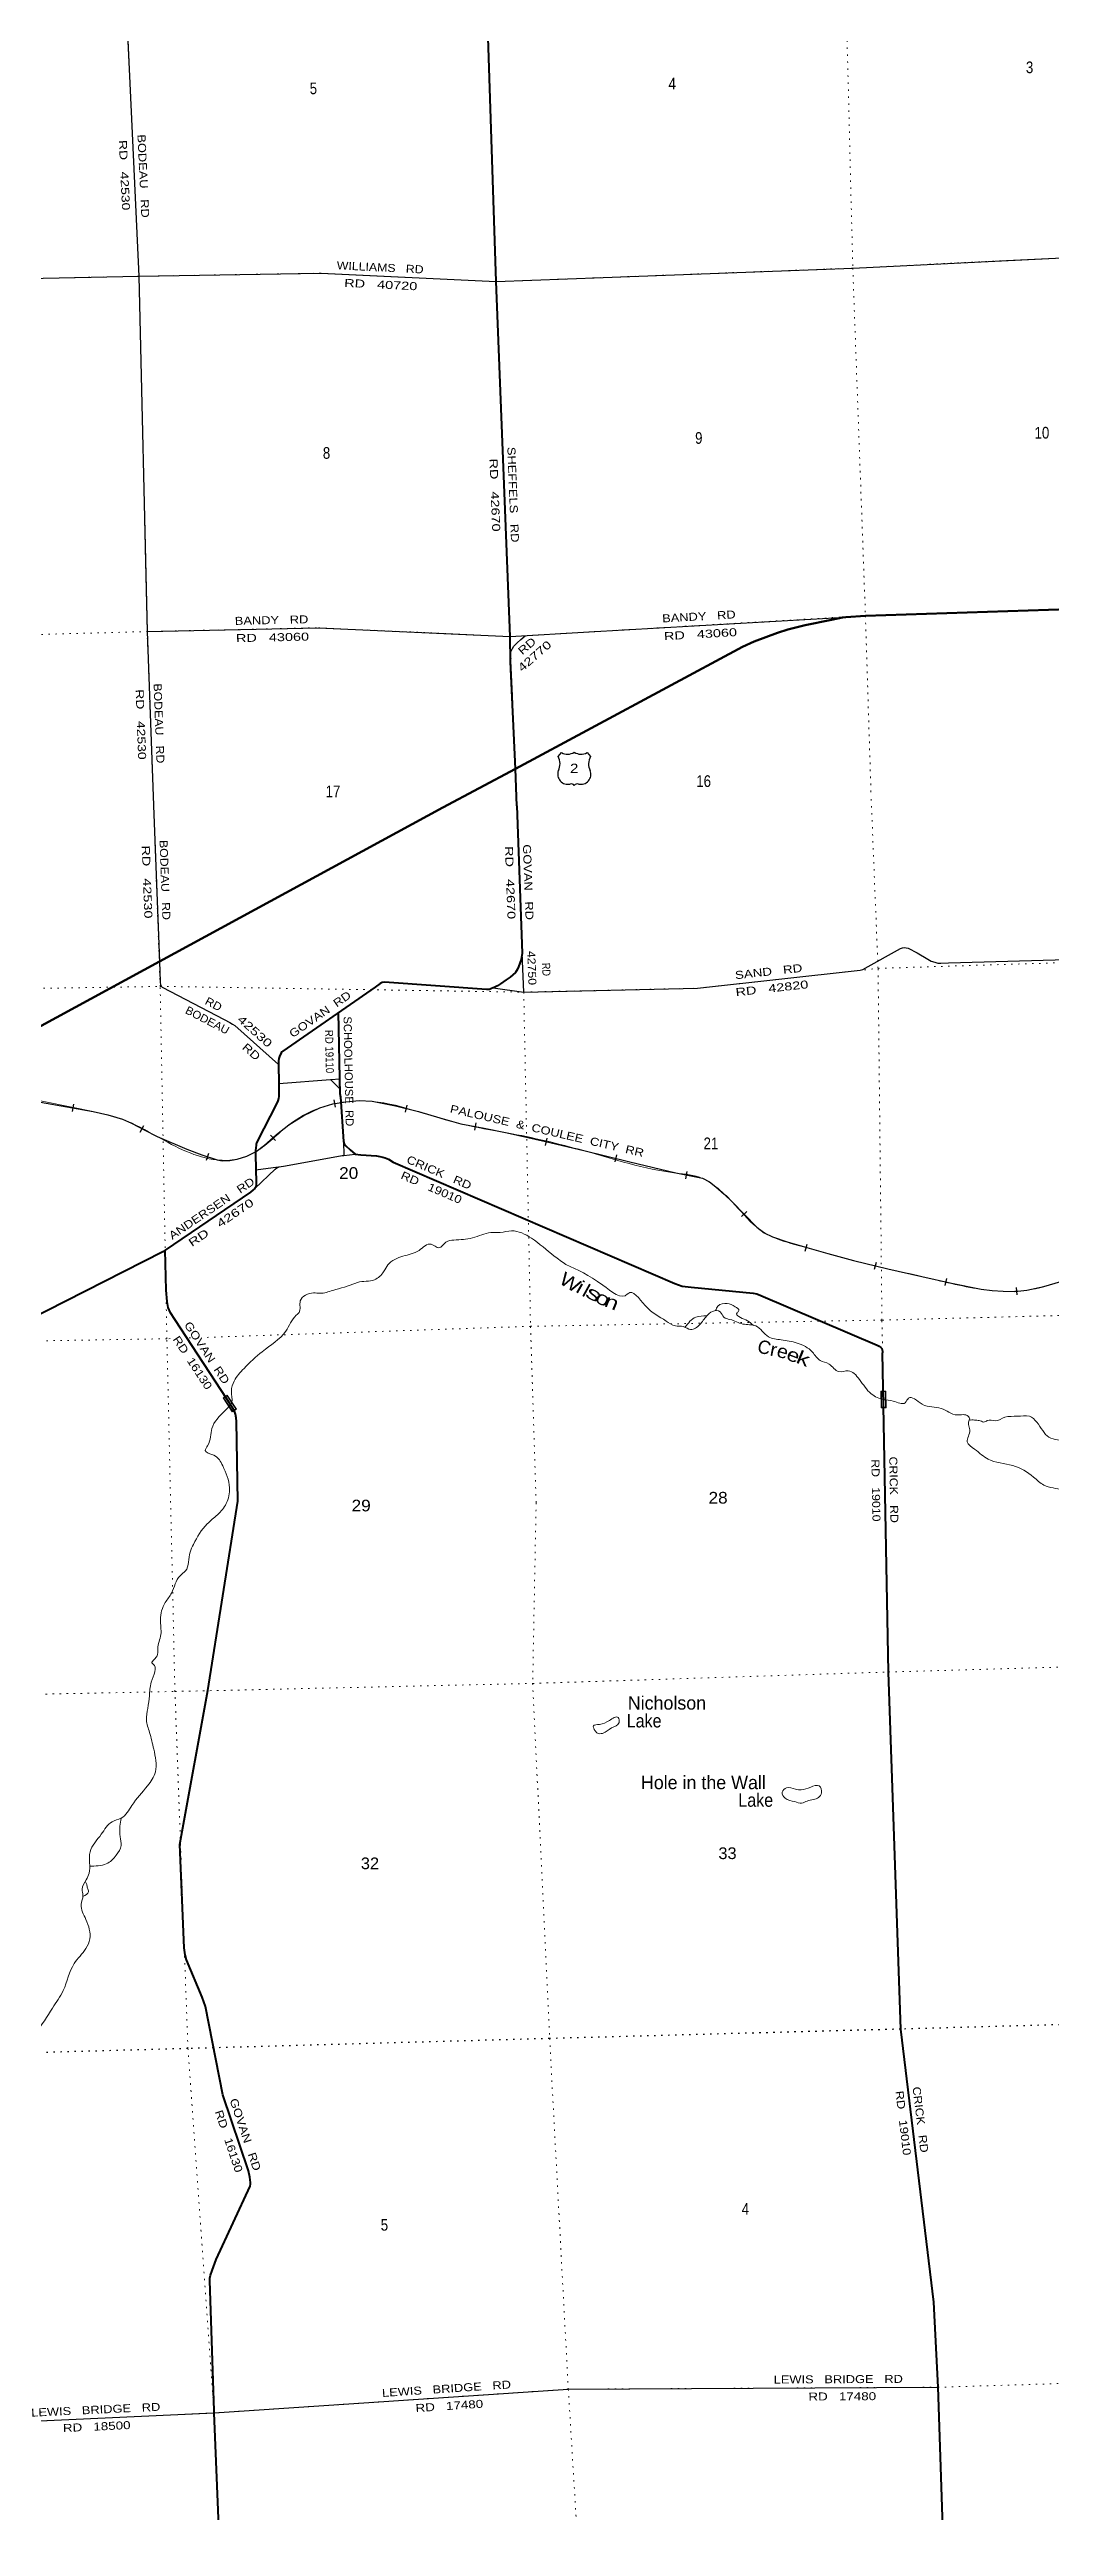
# Model space of a CAD drawing. Header units: feet. Extents: x 493183 to 745759, y 5472 to 195788.
# Drawn here: x 536010 to 551022, y 72721 to 109652 of the extents above; entities that cross this region are included whole.
import ezdxf
from ezdxf.enums import TextEntityAlignment as Align

# ---------------------------------------------------------------- set-up
doc = ezdxf.new("R2010")
doc.units = ezdxf.units.FT
doc.header["$LTSCALE"] = 70
doc.linetypes.add('DOTTED', pattern=[1.5, 0.3, -1.2])
for name, color, linetype, lineweight in [('16', 7, 'Continuous', 25), ('20', 7, 'Continuous', 70), ('26', 7, 'Continuous', 40), ('27', 7, 'Continuous', 13), ('29', 7, 'Continuous', 25), ('34', 7, 'Continuous', 25), ('39', 7, 'Continuous', 13), ('6', 7, 'DOTTED', 25), ('61', 7, 'Continuous', 13), ('7', 7, 'DOTTED', 13)]:
    doc.layers.add(name, color=color, linetype=linetype, lineweight=lineweight)
doc.layers.add('30', color=7, linetype='Continuous')
doc.layers.add('41', color=7, linetype='Continuous')

msp = doc.modelspace()

# ---------------------------------------------------------------- linework, layer by layer
at = {"layer": '16'}
for p, q in [((543637.13, 99044.94), (543688.44, 99103.7)), ((543880.2, 99109.67), (543879.92, 99109.47)), ((544072.29, 99103.79), (544123.68, 99044.94))]:
    msp.add_line(p, q, dxfattribs=at)
for centre, radius, start, end in [((543444.15, 98934.31), 222.05, 332.97043, 29.75871), ((543779.52, 99261.36), 182.07, 239.97227, 303.45418), ((543981.3, 99260.86), 181.52, 236.33975, 300.08743), ((543981.29, 99261.36), 182.07, 236.54582, 236.59441), ((544316.65, 98934.31), 222.05, 150.24129, 207.02957), ((543783.34, 98779.41), 151.42, 159.09177, 283.81923), ((543977.46, 98779.41), 151.42, 256.18077, 20.90823)]:
    msp.add_arc(centre, radius, start, end, dxfattribs=at)
for centre, major_axis, start_param, end_param in [((543838.68, 98580.59), (-19.56, 51.67), 4.95877769, 6.28318531), ((543922.13, 98580.59), (19.56, 51.67), 0, 1.32637542)]:
    msp.add_ellipse(centre, major_axis=major_axis, ratio=0.929097, start_param=start_param, end_param=end_param, dxfattribs=at)
at = {"layer": '20'}
for q in [(542996.94, 98858.9), (537660.87, 95971.02)]:
    msp.add_line((541911.14, 98280.14), q, dxfattribs=at)
for points in [[(542996.94, 98858.9), (546402.89, 100691.6), (546574.41, 100770.32), (546752.25, 100837.09), (546926.07, 100900.65), (547080.87, 100949.94), (547338.86, 101015.65), (547735.94, 101094.59), (547901.47, 101128.3), (547951.61, 101137.09), (547952.77, 101137.2), (548244.43, 101157.21), (553426.66, 101326.15), (553531.63, 101327.2), (553621.66, 101330.82), (553648.32, 101331.89), (553692.59, 101339.52), (553737.15, 101350.67), (553802.52, 101368.27), (553891.07, 101390.56), (554445.61, 101533.65), (555870.9, 101901.43), (557004.55, 102193.96)], [(537660.87, 95971.02), (534339.88, 94166.76), (526941.1, 90145.24)]]:
    msp.add_lwpolyline(points, dxfattribs=at)
at = {"layer": '26'}
for p, q in [((543018.7, 98306.84), (542996.94, 98858.9)), ((540371.71, 93975.83), (540347.04, 95207.74)), ((539446.93, 94427.16), (539449.47, 94140.31))]:
    msp.add_line(p, q, dxfattribs=at)
for points in [[(542996.94, 98858.9), (542925.19, 100464.86), (542918.42, 100843.69), (542708.26, 106166.77), (542519.21, 111970.14), (542343.3, 117294.04), (542235.83, 122448.23), (542238.58, 122514.45), (542253.5, 122555.5), (542279.72, 122584.03), (542324.66, 122615.67), (542731.21, 122787.07)], [(543018.7, 98306.84), (543098.01, 96093.66), (543096.83, 96085.8)], [(543098.01, 96093.66), (543083.9, 95999.55), (543046.28, 95888.97), (543027.47, 95856.03), (542996.9, 95806.63), (542920.96, 95738.25), (542859.19, 95694.84), (542773.52, 95637.23), (542728, 95604.05), (542690.73, 95583.71), (542666.19, 95573.88)], [(542666.19, 95573.88), (542639.91, 95563.36), (542609.41, 95551.5), (542565.36, 95549.8), (541035.55, 95661.98), (540998.88, 95655.46), (540969.39, 95640.68), (540893.67, 95586.95), (539510.55, 94627.44), (539496.96, 94616.16), (539485.2, 94598.51), (539463.48, 94547.96), (539452.28, 94513.81), (539446.47, 94479.08), (539446.93, 94427.16)], [(539449.47, 94140.31), (539451.21, 93944.53), (539446.41, 93916.21), (539435.83, 93879.74), (539416.72, 93835), (539129.51, 93281.39), (539116.36, 93248.33), (539112.83, 93234.21), (539110.41, 93216.51), (539101.66, 93137.16), (539100.71, 93071.08), (539113.54, 92657.71), (539112.55, 92629.26), (539110.2, 92613.38), (539105.5, 92596.91)], [(540371.71, 93975.83), (540372.37, 93957.42), (540374.34, 93939.67), (540419.7, 93272.85), (540419.7, 93272.85)], [(540419.7, 93272.85), (540430.41, 93236.09), (540455.05, 93204.95), (540520.52, 93145.53), (540596.54, 93082.21)], [(540596.54, 93082.21), (540678.93, 93073.56), (540915.06, 93055.36), (540964.18, 93047.86), (541012.39, 93036.09), (541047.66, 93025.51), (541093.28, 93003.91), (541166.52, 92962.78), (545386.92, 91143.77), (545496.46, 91101.24), (545633.79, 91085.4), (546560.41, 90998.18), (546618.23, 90985.57), (546677.94, 90959.82), (548421.62, 90214.6), (548450.89, 90200.01), (548476.76, 90181.78), (548488.51, 90165.31), (548494.98, 90148.84), (548500.27, 90125.9), (548501.75, 90103.55)], [(539105.5, 92596.91), (539099.62, 92582.2), (539091.98, 92568.67), (539069.04, 92543.98), (539027.29, 92508.98), (537747.32, 91639.43)], [(537747.32, 91639.43), (537711.62, 91615.18), (535384.78, 90433.93), (535267.46, 90387.03), (535166.35, 90363.5), (535006.46, 90339.98), (534870.47, 90330.41), (532330.42, 90226.92), (532318.36, 90224.7), (526990.21, 90025.65), (526972.05, 90033.26), (526957.36, 90046.2), (526947.95, 90057.97), (526942.07, 90076.2), (526940.13, 90129.71), (526941.1, 90145.24)], [(538481.08, 74203.17), (538479.66, 74234.41), (538416.21, 76191.31), (538416.21, 76191.31), (538419.38, 76226.77), (538427, 76267.4), (538450.03, 76341.18), (538509.82, 76505.6), (539019.87, 77605.69), (539026.62, 77635.64), (539026.62, 77661.04), (539019, 77738.5), (538995.98, 77833.26), (538612.45, 78972.71), (538352.83, 80299.86), (538304.2, 80438.24), (538067.22, 80999.13), (538047.83, 81075.47), (538034.02, 81180.14), (537969.5, 82727.63), (537990.23, 82866.02), (538385.95, 85037.47), (538838.8, 87876.76), (538817.62, 89071.67), (538814.05, 89125.62), (538801.7, 89182.37), (538787.4, 89227.21), (538763.97, 89270.5), (537891.56, 90599.39), (537829.27, 90701.47), (537793.74, 90780.2), (537775.97, 90874.17), (537763.28, 91041.78), (537747.32, 91639.43)], [(549426.94, 71894.64), (549337.14, 74588.52), (549271.9, 75862.46), (548773.32, 79959.61), (548773.32, 79959.61), (548590.71, 85314.97), (548501.75, 90103.55)], [(539084.3, 58201.66), (539084.28, 58202.61), (538911.78, 63556.11), (538704, 68848.5), (538481.08, 74203.17)]]:
    msp.add_lwpolyline(points, dxfattribs=at)
at = {"layer": '29'}
for p, q in [((537578.05, 98176.15), (537660.14, 95968.42)), ((543122.21, 95511.66), (543098.01, 96093.66)), ((539449.47, 94140.31), (540228.13, 94200.25)), ((540228.13, 94200.25), (540369.07, 94213.03)), ((540228.13, 94200.25), (540370.06, 94058.29)), ((540419.7, 93272.85), (540425.57, 93062.21)), ((539440.06, 92885.99), (539107.91, 92839.05))]:
    msp.add_line(p, q, dxfattribs=at)
for points in [[(537090.57, 111823.5), (537354.96, 106247.72), (537476.57, 100918.48), (537578.05, 98176.15)], [(542708.26, 106166.77), (548054.98, 106369.91), (553525.14, 106638.51)], [(525959.97, 105967.7), (526779.22, 105981.36), (532096.79, 106137.43), (537354.96, 106247.72)], [(537354.96, 106247.72), (540079, 106293.05), (542708.26, 106166.77)], [(537476.57, 100918.48), (540045.13, 100976.2), (542918.42, 100843.69)], [(542918.42, 100843.69), (544101.55, 100916.38), (547952.77, 101137.2)], [(542927.41, 100618.81), (542973.81, 100698.25), (543021.89, 100750.07), (543081.07, 100801.88), (543145.33, 100857.05)], [(543122.31, 95511.66), (545725.49, 95569.81), (548163.56, 95842.23), (548205.92, 95853.25), (548239.8, 95871.05), (548771.41, 96168.06), (548801.4, 96175.33), (548830.2, 96178.72), (548855.61, 96177.02), (548884.26, 96169.97), (549018.41, 96101.62), (549179.26, 96003.47), (549229.16, 95977.84), (549282.79, 95958.82), (549330.81, 95947.33), (549374.86, 95945.63), (549490.54, 95950.23), (552860.92, 96044.37)], [(537660.14, 95968.42), (537671.33, 95667.62), (537677.84, 95617.53), (537685.46, 95599.74), (537702.91, 95585.44), (538631.99, 95102.83), (538716.62, 95057.4), (538755.28, 95032.73), (538794.24, 95010.69), (539446.93, 94427.16)], [(542666.19, 95573.88), (543122.31, 95511.66), (543122.31, 95511.66)], [(539093.2, 92566.14), (539394.46, 92858.16), (539421.07, 92875.68), (539438.86, 92883.31), (539458.44, 92889.51), (539550.87, 92907.21), (540399.83, 93059.19), (540425.57, 93062.21), (540596.14, 93082.25)], [(538481.08, 74203.17), (543790.53, 74559.27), (549337.14, 74588.52)], [(532926.74, 73953.01), (533029.12, 73957.77), (533141.6, 73957.52), (538481.08, 74203.17)]]:
    msp.add_lwpolyline(points, dxfattribs=at)
at = {"layer": '34'}
for p, q in [((536358.75, 93720.61), (536378.04, 93829.53)), ((540300.92, 93785.61), (540282.31, 93894.64)), ((541348.98, 93709.09), (541375.63, 93816.44)), ((537374.73, 93412.28), (537426.23, 93510.17)), ((542389.07, 93440.21), (542409.99, 93548.82)), ((538369.05, 92990.09), (538403.26, 93095.28)), ((539400.98, 93284.76), (539327.23, 93367.2)), ((543448.03, 93211.43), (543473.34, 93319.1)), ((544491.2, 92965.27), (544517.27, 93072.76)), ((545550.06, 92713.03), (545570.51, 92821.73)), ((546384.5, 92145.76), (546464.56, 92222.08)), ((547343.14, 91626.39), (547373.49, 91732.75)), ((548382.56, 91354.43), (548408.3, 91462)), ((549441.4, 91109.94), (549465.31, 91217.93)), ((550518, 90971.41), (550507.17, 91081.49))]:
    msp.add_line(p, q, dxfattribs=at)
msp.add_lwpolyline([(535876.33, 93861.52), (536669.46, 93721.02), (536890.53, 93672.92), (537106.91, 93605.3), (537240.94, 93547.31), (537434.3, 93445.6), (537629.29, 93345.78), (538073.71, 93154.65), (538299.32, 93070.19), (538527.77, 92995.88), (538601.04, 92982.24), (538714.75, 92985.4), (538827.38, 93007.01), (538972.68, 93052.03), (539109.41, 93120.6), (539238.3, 93216), (539415.39, 93374.41), (539600.63, 93522.28), (539824.91, 93660.16), (540064.36, 93774.36), (540259.22, 93833.88), (540458.16, 93867.83), (540654.22, 93885.21), (540849.37, 93874.44), (541199.94, 93805.04), (541547.47, 93718.76), (541863.89, 93624.17), (542181.34, 93535.82), (542528.07, 93469.04), (542874.88, 93402.3), (543448.81, 93270.01), (544022.17, 93135.21), (544711.45, 92968.03), (545400.31, 92799.41), (545601.62, 92761.54), (545802.87, 92719.44), (545909, 92666.73), (546002.85, 92591.47), (546127.46, 92480.98), (546248.46, 92367.58), (546430.58, 92176.54), (546615.48, 91986.48), (546726.39, 91901.94), (546851.37, 91841.37), (547072.18, 91766.58), (547295.02, 91699.62), (547678.91, 91590.06), (548064.42, 91486.69), (548577.78, 91363.86), (549092.3, 91245.84), (549533.83, 91148.07), (549978.19, 91057.07), (550143.27, 91035.56), (550309.13, 91026.37), (550485.46, 91023.07), (550661.42, 91040.39), (550920.8, 91098.97), (551175.12, 91172.11)], dxfattribs=at)
at = {"layer": '34', "lineweight": 13}
msp.add_spline([(526195.76, 95906.5), (526599.39, 96154.21), (527112.35, 96340.42), (527677.63, 96408.49), (528242.29, 96391.81), (529194.18, 96238.44), (529909.28, 96143.61), (530152.48, 96062.99), (530508.37, 95871.3), (531349.44, 95346.85), (531643.32, 95248.93), (531956.72, 95189.67), (532210.26, 95093.08), (533172.86, 94655.43), (534081.98, 94283.45), (534548.96, 94077.49), (535082.44, 93995.73), (536669.25, 93719.94), (537106.53, 93604.27), (537628.82, 93344.78), (538527.5, 92994.81), (538827.65, 93005.94), (539109.99, 93119.66), (539601.26, 93521.38), (540064.76, 93773.33), (540458.3, 93866.74), (540849.23, 93873.35), (541547.18, 93717.7), (542181.09, 93534.75), (542874.65, 93401.22), (544021.91, 93134.14), (545400.08, 92798.33), (545802.51, 92718.39), (546002.14, 92590.63), (546247.69, 92366.8), (546614.75, 91985.65), (546850.95, 91840.35), (547294.71, 91698.56), (548064.15, 91485.62), (549092.06, 91244.77), (549978.01, 91055.98), (550309.09, 91025.27), (550661.6, 91039.3), (551175.44, 91171.06), (552079.82, 91456.69), (552967.97, 91748.11), (553409.54, 91985.57), (553705.42, 92256.88), (553936.12, 92569.46), (554553.8, 93620.93), (555180.79, 94718.96), (555692.87, 95572.94), (556015.14, 96078.73), (556347.32, 96471.71), (556708.94, 96790.53), (557138.81, 97126.65)], degree=3, dxfattribs=at)
at = {"layer": '39'}
for points in [[(557167.38, 95783.55), (557033.07, 95708.59), (556834.21, 95543.83), (556467, 95442.8), (556233.71, 95410.61), (556074.69, 95397.83), (555955.99, 95383.72), (555805.13, 95365.02), (555630.21, 95214.79), (555487.85, 94800.82), (555507.28, 94599.4), (555597.89, 94481.9), (555605.96, 94358.97), (555474.39, 94146.92), (555349.1, 93920.86), (555326.54, 93698.56), (555288.03, 93465.9), (555149.22, 93326.36), (554882.48, 93122.12), (554794.94, 92805.91), (554833.83, 92647.18), (554963.3, 92372.98), (554980.78, 92167.49), (554943.52, 91981.25), (554798.8, 91833.55), (554723.92, 91606.32), (554663.44, 91361.18), (554523.85, 91146.99), (554210.69, 90945.99), (553831.39, 90844.76), (553621.26, 90752.43), (553494.41, 90621.17), (553518.3, 90393.6), (553540.18, 90165.99), (553557.46, 89972.61), (553536.55, 89772.52), (553497.74, 89681.08), (553401.48, 89651.2), (553234.17, 89406.28), (553234.2, 89404.26), (553151.35, 89293.91), (553061.61, 89112.84), (552958.64, 89123.2), (552744.67, 89141.78), (552579.74, 88997.76), (552463.66, 88824.31), (552380.78, 88715.99), (552289.11, 88651.89), (552291.16, 88649.91), (552177.98, 88668.17), (552044.39, 88702.23), (551890.51, 88744.01), (551628.35, 88751.68), (551479.56, 88728.99), (551271.22, 88773.89), (550996.07, 88835.81), (550815, 89060.72), (550702.68, 89149.61), (550521.26, 89150.58), (550336.07, 89135.34), (550191.81, 89082.46), (550070.8, 89086.47), (550018.77, 89063.4), (549982.24, 89078.92), (549915.54, 89089.9), (549838.87, 89094.65), (549804.26, 89096.96), (549802.53, 89098.07)], [(543755.67, 91424.86), (543580.22, 91553.03), (543237.18, 91821.6), (542941.09, 91931.59), (542768.13, 91908.49), (542631.1, 91906.18), (542354.27, 91824.83), (542076.62, 91793.91), (541956.21, 91761.61), (541850.77, 91677.11), (541732.96, 91731.6), (541555.11, 91637.81), (541312.61, 91553.01), (541087.02, 91420.08), (541022.17, 91318.1), (540887.07, 91198.81), (540631.78, 91156.16), (540603.73, 91145.59), (540260.84, 91036.9), (540066, 90995.28), (539973.21, 90999.76), (539773.58, 90881.39), (539754.3, 90705.54), (539712.64, 90664.48), (539555.27, 90427.79), (539203.57, 90119.22), (538929.52, 89868.46), (538781.46, 89678.33), (538741.27, 89526.71), (538746.39, 89358.97), (538647.62, 89236.25), (538448.47, 88966.57), (538384.16, 88709.27), (538349.04, 88638.06), (538475.17, 88567.56), (538610.81, 88408.46), (538713, 88077.3), (538662.43, 87842.42), (538532.18, 87672.76), (538377.19, 87536.99), (538170.6, 87228.85), (538120.09, 87113), (538052.15, 86831.42), (537970.69, 86759.43), (537843.94, 86499.05), (537749.5, 86358.25), (537675.12, 86100.77), (537682.82, 85876.96), (537635.92, 85664.33), (537621.72, 85547.08), (537556.94, 85441.07), (537563.05, 85437.14), (537539.31, 85164.38), (537510.41, 84960.12), (537487.32, 84770.09), (537465.99, 84596.22), (537513.4, 84409.4), (537575.97, 84158.27), (537601.72, 83817.75), (537484.22, 83607.97), (537249.19, 83313.47), (537089.04, 83123.14), (536950.86, 83068.35), (536790.65, 82882.05), (536621.65, 82616.91), (536614.26, 82453.37), (536606.76, 82295.88), (536564.02, 82198.32), (536501.82, 82058.06), (536513.42, 81965.45), (536489.47, 81827.86), (536559.68, 81603.09), (536616.87, 81311.52), (536560.75, 81169.35), (536383.06, 80942.4), (536220.38, 80538.17), (536057.4, 80275.16), (535801.36, 79909.7), (535544.75, 79701.59), (535318.08, 79512.15), (535122.18, 79412), (534777.74, 79275.04), (534546.9, 79093.59), (534321.34, 78958.64), (533987.96, 78884.41), (533595.05, 78875.75), (533353.67, 78722.37), (533152.57, 78448.63), (533081.36, 78120.59), (533010.81, 77752.21), (532924.59, 77601.46)], [(557461.8, 83889.81), (557365.09, 83950.25), (557241.4, 84117.62), (557130.17, 84263.02), (557092.84, 84450.01), (557108.39, 84607.64), (557077.5, 84770.54), (556868.15, 84999.01), (556764.03, 85079.96), (556641.89, 85275.61), (556478.79, 85510.91), (556484.11, 85678.46), (556440.36, 85887.53), (556317.67, 86117.47), (556250.93, 86253.53), (556186.35, 86258.49), (556156.89, 86211.59), (556085.7, 86250.74), (556008.43, 86291.8), (555872.36, 86354.05), (555740.65, 86396.21), (555588.26, 86470.3), (555297.78, 86729.68), (555135.08, 86817.71), (554932.08, 86905.07), (554726.27, 87040.79), (554560.6, 87064.22), (554466.35, 87157.44), (554419.14, 87332.17), (554331.4, 87397.26), (554135.14, 87442.36), (554064.51, 87447.22), (553968.78, 87508.14), (553839.88, 87501.93), (553676.92, 87606.1), (553457.43, 87715.37), (552928.62, 87758.88), (552762.95, 87782.3), (552551.99, 87740.4), (552355.2, 87817.77), (552166.15, 87792.38), (552020.3, 87836.32), (551849.97, 87898), (551707.4, 87865.32), (551605.48, 87934.21), (551456.27, 87937.74), (551202.66, 88038.36), (550919.15, 88118.3), (550766, 88238.78), (550452.77, 88411.02), (550086.38, 88505.7), (549880.3, 88657.56), (549771.68, 88766.68), (549809.01, 88948.89), (549800.58, 89094), (549804.54, 89098.11), (549787.63, 89146.24), (549619.94, 89169.63), (549380.47, 89268.47), (549093.21, 89332.21), (548892.16, 89423.63), (548840.89, 89354.17), (548661.08, 89379.37), (548517.64, 89399.14), (548332.78, 89486.8), (548153.86, 89703.68), (547984.46, 89831.95), (547845.58, 89819.52), (547698.57, 89934.04), (547566.7, 89986.28), (547449.72, 90113.43), (547219.73, 90248.74), (546981.09, 90297.16), (546790.87, 90342.36), (546600.76, 90504.58), (546406.78, 90533.58), (546214.15, 90602.95), (546122.91, 90635.71), (546067.14, 90717.48), (545954.17, 90723.64), (545862.63, 90651.48), (545761.88, 90526.71), (545624.03, 90451.75), (545514.48, 90494.28), (545395.36, 90506.39), (545257.11, 90578.7), (544942.88, 90811.45), (544682, 90986.59), (544680.02, 90984.54), (544306.96, 91117.44), (543755.67, 91424.86)], [(545539.52, 90485.61), (545701.62, 90636.65), (545866.59, 90655.58)], [(545999.36, 90734.66), (546033.48, 90803.66), (546173.94, 90842.35), (546291.64, 90793.91), (546347.04, 90734.32), (546319.33, 90703.59), (546450.12, 90594.84), (546543.84, 90533.88), (546566.13, 90513)], [(544192.93, 84431.58), (544167.52, 84505.8), (544255.82, 84529.48), (544406.03, 84588.51), (544538.33, 84633.12), (544551.64, 84558.69), (544440.12, 84476.11), (544304.39, 84395.13), (544227.75, 84397.87), (544192.93, 84431.58)], [(547187.83, 83372.52), (547039.43, 83424.58), (546997.68, 83512.64), (547061.1, 83578.27), (547194.46, 83558.33), (547283.32, 83547.73), (547423.75, 83588.44), (547552.45, 83606.76), (547586.42, 83502.42), (547543.21, 83433.1), (547370.74, 83379.74), (547288.58, 83350.11), (547187.43, 83372.61)], [(536613.86, 82405.35), (536864.46, 82437.43), (537015.52, 82567.09), (537085.69, 82713.53), (537073.46, 82844.46), (537068.83, 83003.76), (537089.76, 83119.64)], [(536511.32, 81946.32), (536597.19, 82019.32), (536584.18, 82075.59), (536571.19, 82129.85), (536552.19, 82170.54)]]:
    msp.add_spline(points, degree=3, dxfattribs=at)
at = {"layer": '6'}
msp.add_lwpolyline([(557554.03, 80175.97), (554098.3, 80106.16), (548773.32, 79959.61), (543510.74, 79818.16), (538089.07, 79667.96), (532941.35, 79528.44), (527624.26, 79392.12), (526582.42, 79354.2)], dxfattribs=at)
at = {"layer": '61'}
for p, q in [((538616.36, 89425.55), (538678.9, 89466.95)), ((538754.37, 89217.09), (538616.36, 89425.55)), ((548474.93, 89527.15), (548549.91, 89528.52)), ((548479.51, 89277.19), (548474.93, 89527.15)), ((548514.71, 89402.85), (548514.32, 89402.85)), ((538716.64, 89342.02), (538716.31, 89341.8))]:
    msp.add_line(p, q, dxfattribs=at)
for points in [[(538676.64, 89455.85), (538627.45, 89423.29), (538756.62, 89228.18), (538805.81, 89260.74)], [(548542.06, 89520.37), (548483.07, 89519.3), (548487.35, 89285.33), (548546.34, 89286.4)]]:
    msp.add_lwpolyline(points, close=True, dxfattribs=at)
for points in [[(538678.9, 89466.95), (538816.91, 89258.49), (538754.37, 89217.09)], [(548549.91, 89528.52), (548554.49, 89278.56), (548479.51, 89277.19)]]:
    msp.add_lwpolyline(points, dxfattribs=at)
at = {"layer": '7'}
msp.add_line((538127.1, 90325.06), (538026.87, 90321.62), dxfattribs=at)
for points in [[(537578.01, 98176.15), (537476.57, 100918.48), (537354.96, 106247.72), (537090.57, 111823.5), (536975, 117152.88), (536859.1, 122496.36), (536749.81, 127815.82), (536664.36, 133149.95), (536589.74, 138538.78), (536500.13, 143878.87), (536488.23, 144066.02)], [(541853.85, 144194.88), (541858.41, 144017.77), (541946.52, 138655.48), (542044.38, 133307.53), (542121.96, 127965.14), (542232.32, 122599.34), (542343.3, 117294.04), (542519.21, 111970.14), (542708.26, 106166.77), (542918.42, 100843.69), (543019.82, 98306.87)], [(547529.53, 126561.96), (547616.28, 122761.04), (547765.91, 117440.54), (547912.16, 112091.74), (548054.98, 106369.91), (548244.43, 101157.21), (548329.74, 98435.68)], [(556890.62, 106794.56), (553525.14, 106638.51), (548054.98, 106369.91), (542708.26, 106166.77), (540079, 106293.05), (537354.96, 106247.72), (532096.79, 106137.43), (526779.22, 105981.36), (525960.01, 105966.2)], [(526084.81, 100630.43), (526957.48, 100643.4), (532325.83, 100782.55), (537476.57, 100918.48), (540045.13, 100976.2), (542918.42, 100843.69), (548244.43, 101157.21), (553624.17, 101326.87), (555914.23, 101432.63)], [(543019.82, 98306.87), (543122.21, 95511.66), (543224.6, 90499.94), (543308.33, 87854.41), (543256.05, 85144.05), (543510.74, 79818.16), (543790.53, 74559.27), (544124.13, 69091.08), (544243.03, 63688.64), (544493.73, 58360.67), (544611.49, 53026.41), (544629.35, 52448.01)], [(549922.65, 52576.52), (549902.9, 53253.09), (549781.08, 58589.3), (549661.6, 63905.37), (549515.79, 69229.06), (549337.14, 74588.52), (549271.9, 75862.46), (548773.32, 79959.61), (548590.71, 85314.97), (548492.01, 90593.06), (548433.68, 95867.79), (548329.74, 98435.68)], [(538703.94, 68850.03), (538481.08, 74203.17), (538089.07, 79667.96), (537894.37, 85023.11), (537773.3, 90312.92), (537672.49, 95597.03), (537578.01, 98176.15)], [(526208.51, 95341.15), (526972.97, 95375.73), (532247.74, 95511.34), (537672.49, 95597.03), (543122.21, 95511.66), (545725.49, 95569.81), (548433.68, 95867.79), (553746.27, 96032.29), (557157.08, 96204.48)], [(557289.25, 90867.73), (553875.59, 90730.51), (548492.01, 90593.06), (543224.6, 90499.94), (538341.75, 90332.42)], [(537822.42, 90314.61), (537773.3, 90312.92), (532318.36, 90224.7), (526990.21, 90025.65), (526332.66, 90033.17)], [(526457.33, 84702.4), (527494.54, 84718.1), (532806.5, 84920.92), (537894.37, 85023.11), (543256.05, 85144.05), (548590.71, 85314.97), (553943.8, 85468.04), (557420.94, 85550.04)], [(557685.99, 74847.46), (554597.41, 74748.09), (549337.14, 74588.52), (543790.53, 74559.27), (538481.08, 74203.17), (533141.6, 73957.52), (527717.92, 73807.28), (526713.11, 73766.53)]]:
    msp.add_lwpolyline(points, dxfattribs=at)

# ---------------------------------------------------------------- texts
at = {"layer": '16', "width": 1.2}
msp.add_text(' 2 ', height=140, dxfattribs=at).set_placement((543879.06, 98797.9), align=Align.CENTER)
at = {"layer": '27'}
for s, rotation, width, p in [('RD   42670', 272.261, 1.35, (542608.17, 103511.3)), ('SHEFFELS   RD', 272.261, 1.2, (542876.25, 103686.15)), ('RD   42670', 272.098, 1.35, (542839.71, 97698.91)), ('GOVAN   RD', 272.052, 1.2, (543109.73, 97725.47)), ('GOVAN  RD', 34.75, 1.2, (539659.57, 94821.66)), ('RD 19110', 271.147, 0.9, (540144.59, 94944.52)), ('SCHOOLHOUSE  RD', 271.147, 1.05, (540421.38, 95146.26)), ('ANDERSEN   RD', 34.19, 1.2, (537854.14, 91794.56)), ('RD   19010', 336.684, 1.2, (541267.93, 92718.96)), ('CRICK   RD', 336.684, 1.2, (541353.93, 92957.66)), ('RD   42670', 34.19, 1.4, (538148.41, 91687.09)), ('GOVAN  RD', 303.392, 1.2, (538026.28, 90520.86)), ('RD  16130', 303.285, 1.2, (537855.25, 90305.71)), ('RD   19010', 271.071, 1.15, (548333.03, 88504.63)), ('CRICK   RD', 271.064, 1.15, (548600.71, 88545.24)), ('CRICK   RD', 276.938, 1.15, (548949.84, 79088.48)), ('RD   16130', 288.603, 1.2, (538489.97, 78720.74)), ('GOVAN   RD', 288.603, 1.2, (538711.82, 78896.93)), ('RD   19010', 276.938, 1.2, (548692.98, 79027.07))]:
    msp.add_text(s, height=120, rotation=rotation, dxfattribs=dict(at, width=width)).set_placement(p)
at = {"layer": '30'}
for s, rotation, width, p in [('RD   42530', 272.715, 1.3, (537052.38, 108287.6)), ('BODEAU   RD', 272.715, 1.2, (537331.64, 108372.49)), ('WILLIAMS   RD', 357.25, 1.15, (540317.97, 106351.65)), ('RD   40720', 357.25, 1.35, (540429.45, 106089.69)), ('BANDY   RD', 3.282, 1.2, (545201.13, 101055)), ('BANDY   RD', 1.287, 1.2, (538792.8, 101018.79)), ('RD   43060', 1.287, 1.35, (538810.03, 100759.79)), ('RD   43060', 3.282, 1.35, (545228.02, 100789.05)), ('RD', 41.201, 1.25, (543101.57, 100561.29)), ('42770', 41.201, 1.35, (543097.21, 100307.17)), ('BODEAU   RD', 272.118, 1.15, (537573.6, 100139.11)), ('RD   42530', 272.119, 1.3, (537304.65, 100050.79)), ('RD   42530', 272.129, 1.35, (537396.17, 97709.28)), ('BODEAU   RD', 272.129, 1.15, (537662.43, 97790.67)), ('42750', 272.098, 1.15, (543174.8, 96128.07)), ('RD', 272.381, 0.85, (543397.18, 95947.96)), ('SAND   RD', 6.376, 1.25, (546295.65, 95703.95)), ('RD   42820', 6.376, 1.35, (546304.8, 95449.68)), ('BODEAU', 332.55, 1.05, (538037.15, 95200.95)), ('RD', 332.55, 1.1, (538332.95, 95337.39)), ('42530', 318.202, 1.4, (538819.54, 95087.42)), ('RD', 318.202, 1.25, (538891.66, 94668.73)), ('LEWIS   BRIDGE   RD', 3.837, 1.2, (541002.19, 74442.42)), ('LEWIS   BRIDGE   RD', 0.302, 1.2, (546869.24, 74644.07)), ('LEWIS   BRIDGE   RD', 2.634, 1.2, (535742.17, 74147.24)), ('RD   17480', 3.837, 1.25, (541504.92, 74214.98)), ('RD   17480', 0.302, 1.25, (547390.06, 74389.17)), ('RD   18500', 2.634, 1.25, (536217.51, 73916.02))]:
    msp.add_text(s, height=120, rotation=rotation, dxfattribs=dict(at, width=width)).set_placement(p)
at = {"layer": '34', "width": 1.2}
msp.add_text('PALOUSE  &  COULEE  CITY  RR', height=120, rotation=347.02, dxfattribs=at).set_placement((542008.83, 93707.73))
at = {"layer": '41'}
for s, rotation, width, p in [('W', 327.9, 1.2, (543765.26, 91075.45)), ('i', 329.851, 1.3, (543921.52, 91002.54)), ('l', 330.881, 1.2, (544012.37, 90947.69)), ('s', 332.57, 1.65, (544128.08, 90900.05)), ('o', 332.57, 1.4, (544264.77, 90828.35)), ('n', 338.045, 1.35, (544407.36, 90769.25)), ('r', 348.879, 1.1, (546850.1, 90053.97)), ('e', 344.182, 1.1, (546978.55, 90027.16)), ('e', 338.733, 1.25, (547129.78, 89974.58)), ('k', 338.058, 1.4, (547276.98, 89924.33))]:
    msp.add_text(s, height=200, rotation=rotation, dxfattribs=dict(at, width=width)).set_placement(p, align=Align.CENTER)
msp.add_text('C', height=200, rotation=345.985, dxfattribs=at).set_placement((546703.94, 90088.89), align=Align.CENTER)
for s, p in [('Nicholson', (544682.09, 84751.6)), ('Hole in the Wall', (544878.91, 83558.11))]:
    msp.add_text(s, height=200, dxfattribs=at).set_placement(p)
at = {"layer": '41', "width": 0.9}
for p in [(544666.34, 84483.75), (546339.35, 83294.21)]:
    msp.add_text('Lake', height=200, dxfattribs=at).set_placement(p)
at = {"layer": '7'}
for s, width, p in [('3', 0.85, (550649.82, 109293.17)), ('5', 0.85, (539914.15, 108977.86)), ('4', 0.85, (545292.62, 109048.33)), ('9', 0.85, (545691.34, 103734.69)), ('10', 0.85, (550779.46, 103813.53)), ('8', 0.85, (540111.32, 103509.82)), ('17', 0.85, (540152.53, 98435.15)), ('16', 0.85, (545708.51, 98588.39)), ('21', 0.85, (545818.08, 93155.88)), ('20', 1.1, (540355.3, 92711.03)), ('29', 1.1, (540542.39, 87724.07)), ('28', 1.1, (545892.61, 87841.63)), ('32', 1.05, (540680.75, 82358.26)), ('33', 1.05, (546040.01, 82509.72)), ('4', 0.85, (546390.13, 77175.53)), ('5', 0.85, (540978.94, 76936.86))]:
    msp.add_text(s, height=175, dxfattribs=dict(at, width=width)).set_placement(p)

doc.saveas('drawing.dxf')
